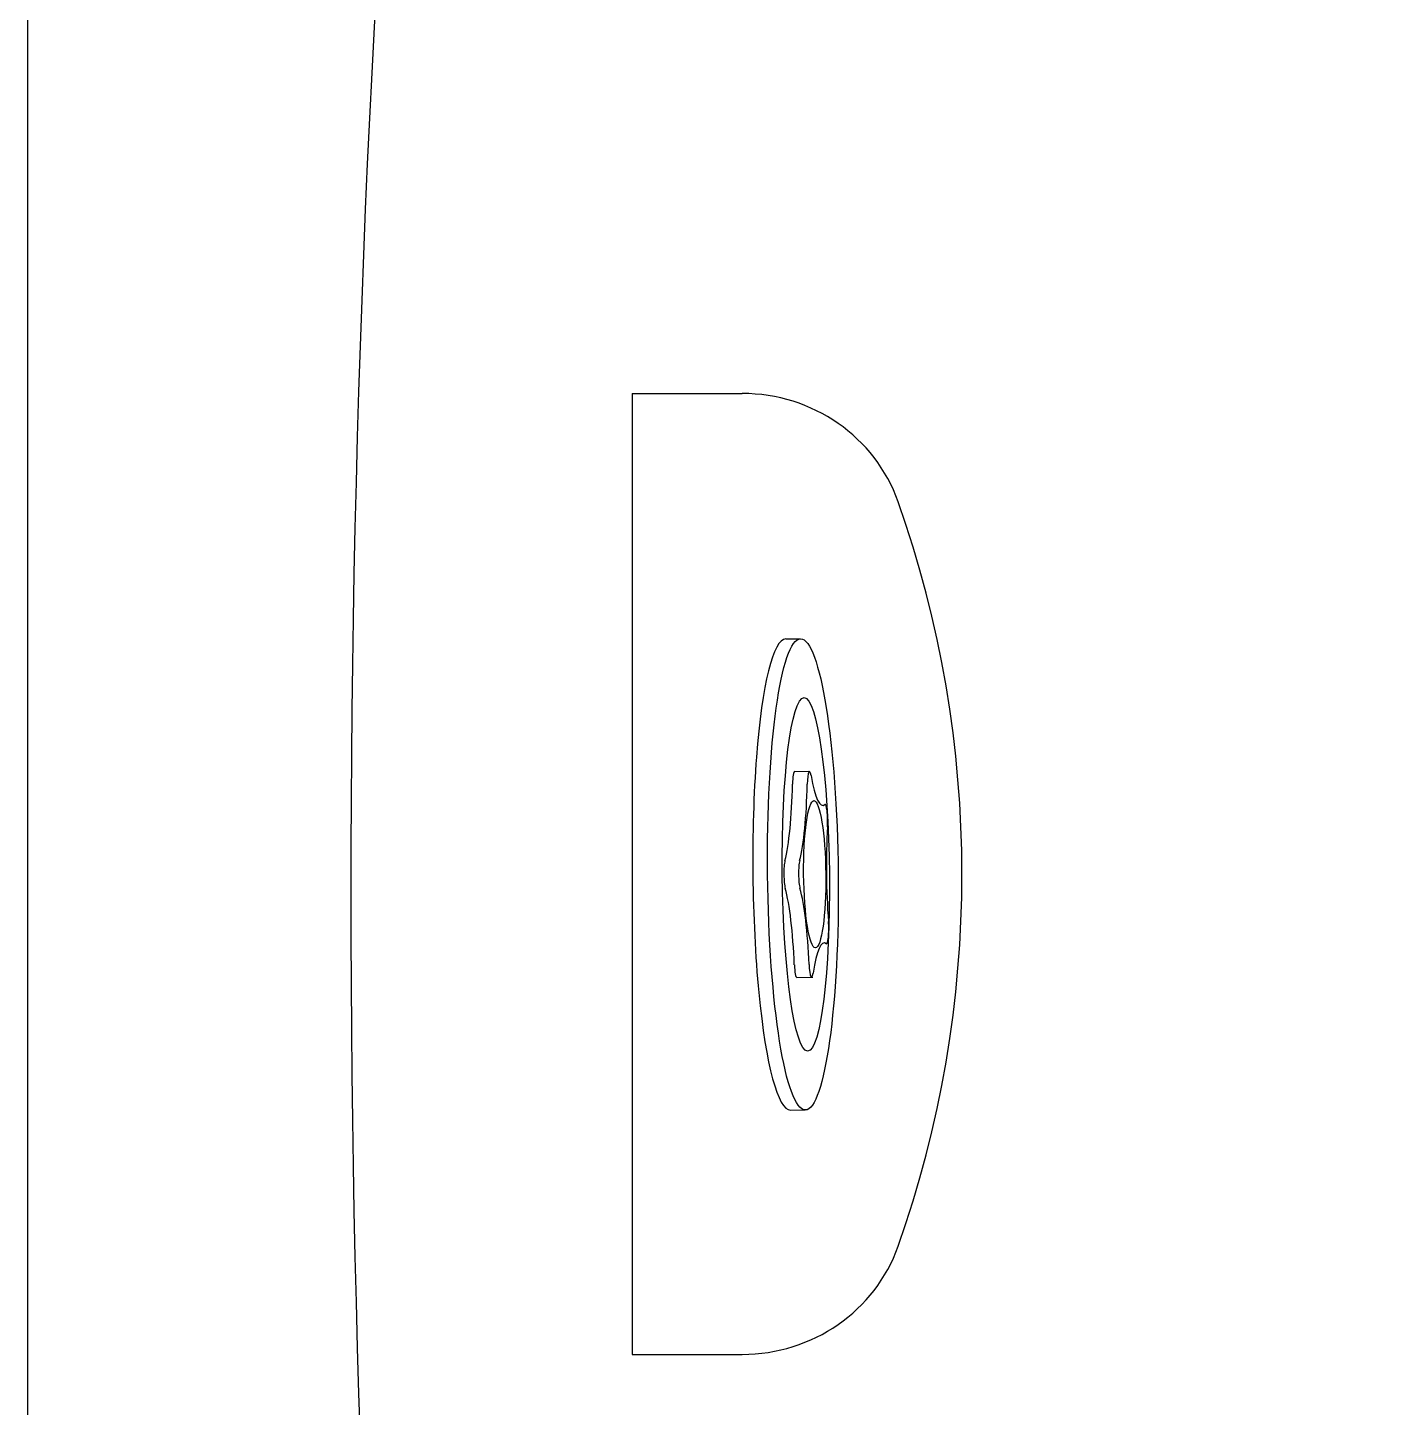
# Model space of a CAD drawing. Header units: millimetres. Extents: x -1262.3 to -1260.47, y 2203.29 to 2204.19.
# Drawn here: x -1262.3025 to -1262.072, y 2203.6477 to 2203.8819 of the extents above; entities that cross this region are included whole.
import ezdxf

# ---------------------------------------------------------------- set-up
doc = ezdxf.new("R2010")
doc.units = ezdxf.units.MM
doc.header["$LTSCALE"] = 10
for name, color, linetype in [('CONTOR05', 7, 'Continuous'), ('dim1', 1, 'Continuous'), ('jacuzzi', 1, 'Continuous'), ('LCOTA02', 1, 'Continuous')]:
    doc.layers.add(name, color=color, linetype=linetype)

# ---------------------------------------------------------------- blocks, each defined once
blk = doc.blocks.new('A$C1E5B20B9')
at = {"layer": 'LCOTA02'}
for p, q in [((12, 80), (17, 80)), ((14.56, 57.49), (19.56, 57.49)), ((14.56, 22.51), (20.02, 22.51)), ((12, 0), (17, 0))]:
    blk.add_line(p, q, dxfattribs=at)
for centre, major_axis, start_param, end_param in [((12, 40), (0, 40), 0, 3.141593), ((14.56, 54.81), (0, 2.68), 6.283185, 7.661464), ((19.56, 54.81), (0, 2.68), 5.533225, 7.661464), ((23.99, 70.67), (0, 19), 2.391632, 3.263235), ((8.17, 58.96), (0, 19), 3.648269, 4.519872), ((13.17, 58.96), (0, 19), 3.648269, 4.519872), ((24.78, 49.15), (0, 2.68), 4.276588, 6.404827), ((30.68, 40), (0, 19), 1.134995, 2.006598), ((11.33, 40), (0, 2.68), 0.506677, 2.634916), ((16.33, 40), (0, 2.68), 0.506677, 2.634916), ((8.17, 21.04), (0, 19), 4.904906, 5.776509), ((13.17, 21.04), (0, 19), 4.904906, 5.776509), ((24.78, 30.85), (0, 2.68), 3.019951, 5.14819), ((23.99, 9.33), (0, 19), 6.161543, 7.033146), ((14.56, 25.19), (0, 2.68), 1.763314, 3.141593), ((19.56, 25.19), (0, 2.68), 1.763314, 3.891553)]:
    blk.add_ellipse(centre, major_axis=major_axis, ratio=0.3, start_param=start_param, end_param=end_param, dxfattribs=at)
for centre, major_axis, ratio in [((17, 40), (0, 40), 0.3), ((18, 40), (0, 30), 0.266667), ((21, 40), (0, 12.5), 0.3)]:
    blk.add_ellipse(centre, major_axis=major_axis, ratio=ratio, dxfattribs=at)
blk = doc.blocks.new('A$C00053991')
at = {"layer": 'CONTOR05', "xscale": 0.5, "zscale": 0.5}
blk.add_blockref('A$C1E5B20B9', (0, 0), dxfattribs=at)
blk = doc.blocks.new('A$C691B2982')
at = {"layer": 'CONTOR05', "xscale": 0.1, "yscale": 0.1, "zscale": 0.1}
blk.add_blockref('A$C00053991', (0, 0), dxfattribs=at)
blk = doc.blocks.new('A$C159910E5')
at = {"layer": 'CONTOR05', "rotation": 270}
blk.add_blockref('A$C691B2982', (0, 1.45), dxfattribs=at)
blk = doc.blocks.new('A$C3BF32979')
at = {"layer": 'CONTOR05', "rotation": 314.9999999999977}
blk.add_blockref('A$C159910E5', (-0.396, 5.261), dxfattribs=at)
blk = doc.blocks.new('A$C1203195E')
at = {"layer": 'CONTOR05', "rotation": 135.5818886525813}
blk.add_blockref('A$C3BF32979', (4.891, 4.043), dxfattribs=at)

msp = doc.modelspace()

# ---------------------------------------------------------------- linework, layer by layer
at = {"layer": 'dim1', "color": 3}
msp.add_lwpolyline([(-1260.50052, 2204.18824), (-1262.2745, 2204.18824, 0.405521), (-1262.30251, 2204.16106), (-1262.30251, 2203.31543, 0.42296), (-1262.2745, 2203.28824), (-1260.50052, 2203.28824, 0.405521), (-1260.47251, 2203.31543), (-1260.47251, 2204.16106, 0.42296), (-1260.50052, 2204.18824)], format="xyb", close=True, dxfattribs=at)
at = {"layer": 'jacuzzi'}
for p, q in [((-1262.19981, 2203.81981), (-1262.19981, 2203.65668)), ((-1262.19981, 2203.81981), (-1262.18113, 2203.81981)), ((-1262.19981, 2203.65668), (-1262.18113, 2203.65668))]:
    msp.add_line(p, q, dxfattribs=at)
for centre, major_axis, start_param, end_param in [((-1259.34843, 2203.73512), (2.89918, 0), 3.053628, 3.229558), ((-1262.18113, 2203.79262), (0.02801, 0), 0.330297, 1.570796), ((-1262.34453, 2203.73824), (0.20074, 0), 5.952888, 6.613483), ((-1262.18113, 2203.68387), (0.02801, 0), 4.712389, 5.952888)]:
    msp.add_ellipse(centre, major_axis=major_axis, ratio=0.970664, start_param=start_param, end_param=end_param, dxfattribs=at)

# ---------------------------------------------------------------- block references
at = {"layer": 'jacuzzi', "xscale": 0.009999999999990905, "yscale": 0.01000000000021828, "zscale": 0.01000000000010459}
msp.add_blockref('A$C1203195E', (-1262.17932, 2203.69815), dxfattribs=at)

doc.saveas('drawing.dxf')
